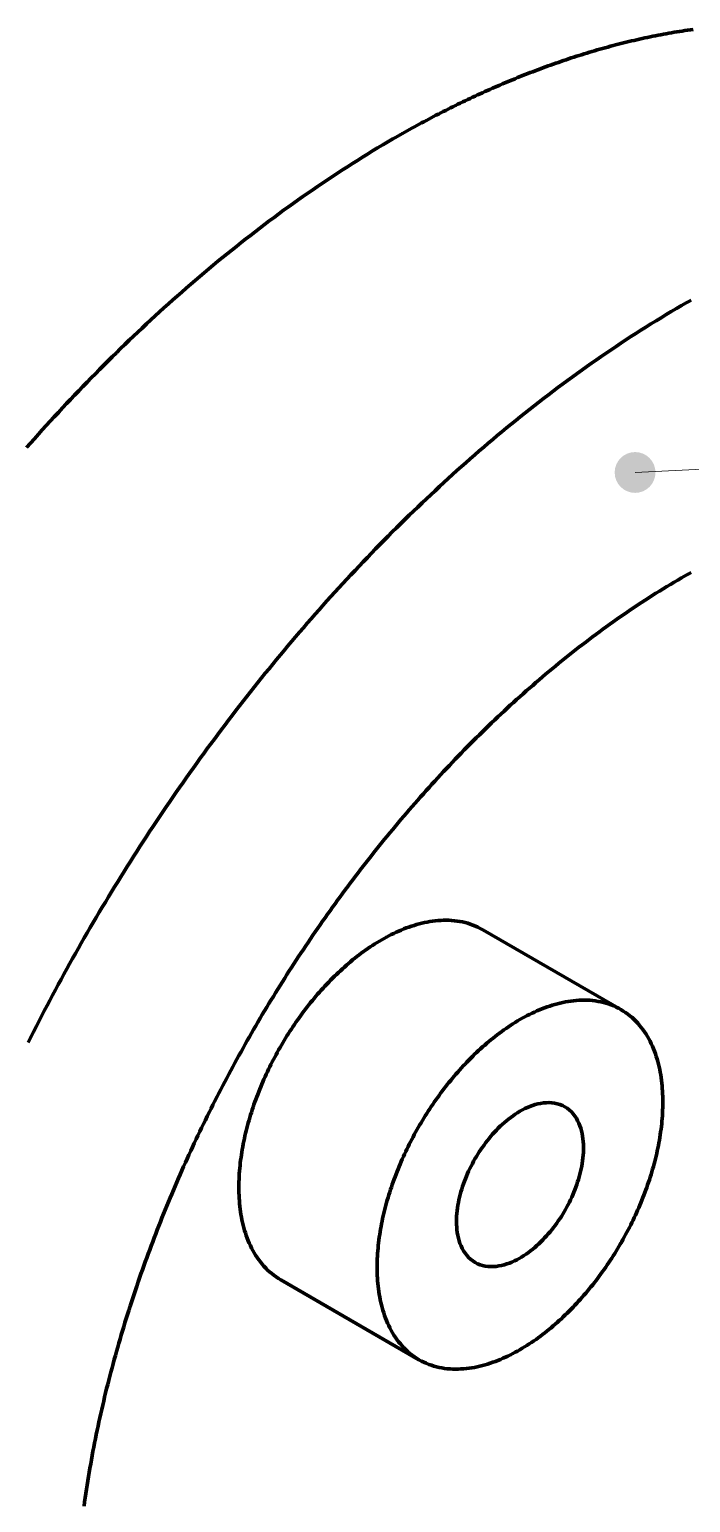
# Model space of a CAD drawing. Header units: millimetres. Extents: x 0 to 841, y 0 to 594.
# Drawn here: x 431.52 to 450.96, y 136.88 to 180.17 of the extents above; entities that cross this region are included whole.
import ezdxf

# ---------------------------------------------------------------- set-up
doc = ezdxf.new("R2010")
doc.units = ezdxf.units.MM
doc.layers.add('01-VISIBLE', color=7, linetype='CONTINUOUS', lineweight=70)
doc.layers.add('08-FINA', color=5, linetype='CONTINUOUS', lineweight=18)

msp = doc.modelspace()

# ---------------------------------------------------------------- hatches: boundary and pattern name
at = {"layer": '08-FINA'}
h = msp.add_hatch(color=7, dxfattribs=at)
h.dxf.hatch_style = 1
edge = h.paths.add_edge_path()
edge.add_arc((449.329, 167.153), 0.6, 0, 360)

# ---------------------------------------------------------------- linework, layer by layer
at = {"layer": '01-VISIBLE'}
for p, q in [((444.849, 153.715), (448.915, 151.367)), ((438.909, 143.427), (442.975, 141.079))]:
    msp.add_line(p, q, dxfattribs=at)
for points in [[(451.034, 180.172), (450.954, 180.161), (450.875, 180.15), (450.796, 180.138), (450.717, 180.126), (450.638, 180.114), (450.558, 180.101), (450.479, 180.088), (450.401, 180.074), (450.322, 180.061), (450.243, 180.047), (450.164, 180.032), (450.085, 180.017), (450.007, 180.002), (449.928, 179.987), (449.85, 179.971), (449.771, 179.955), (449.693, 179.939), (449.615, 179.922), (449.536, 179.905), (449.458, 179.888), (449.38, 179.87), (449.302, 179.852), (449.224, 179.834), (449.146, 179.815), (449.068, 179.796), (448.991, 179.777), (448.913, 179.758), (448.835, 179.738), (448.758, 179.718), (448.68, 179.698), (448.603, 179.677), (448.526, 179.656), (448.448, 179.635), (448.371, 179.613), (448.294, 179.592), (448.217, 179.57), (448.14, 179.547), (448.064, 179.525), (447.987, 179.502), (447.91, 179.479), (447.834, 179.455), (447.757, 179.431), (447.681, 179.407), (447.604, 179.383), (447.528, 179.359), (447.452, 179.334), (447.376, 179.309), (447.3, 179.284), (447.224, 179.258), (447.148, 179.232), (447.073, 179.206), (446.997, 179.18), (446.921, 179.153), (446.846, 179.126), (446.771, 179.099), (446.695, 179.072), (446.62, 179.045), (446.545, 179.017), (446.47, 178.989), (446.395, 178.96), (446.32, 178.932), (446.246, 178.903), (446.171, 178.874), (446.096, 178.845), (446.022, 178.816), (445.948, 178.786), (445.873, 178.756), (445.799, 178.726), (445.725, 178.695), (445.651, 178.665), (445.577, 178.634), (445.503, 178.603), (445.43, 178.572), (445.356, 178.54), (445.282, 178.508), (445.209, 178.477), (445.136, 178.444), (445.062, 178.412), (444.989, 178.38), (444.916, 178.347), (444.843, 178.314), (444.77, 178.281), (444.698, 178.247), (444.625, 178.214), (444.552, 178.18), (444.48, 178.146), (444.407, 178.111), (444.335, 178.077), (444.263, 178.042), (444.191, 178.008), (444.119, 177.973), (444.047, 177.937), (443.975, 177.902), (443.903, 177.866), (443.832, 177.831), (443.76, 177.795), (443.689, 177.758), (443.618, 177.722), (443.546, 177.685), (443.475, 177.649), (443.404, 177.612), (443.333, 177.575), (443.262, 177.537), (443.192, 177.5), (443.121, 177.462), (443.05, 177.424), (442.98, 177.386), (442.91, 177.348), (442.839, 177.31), (442.769, 177.271), (442.699, 177.232), (442.629, 177.193), (442.559, 177.154), (442.489, 177.115), (442.42, 177.076), (442.35, 177.036), (442.281, 176.996), (442.211, 176.956)], [(442.211, 176.956), (442.06, 176.868), (441.91, 176.78), (441.76, 176.691), (441.61, 176.601), (441.461, 176.51), (441.312, 176.418), (441.164, 176.326), (441.016, 176.233), (440.869, 176.139), (440.722, 176.044), (440.575, 175.949), (440.429, 175.853), (440.284, 175.757), (440.139, 175.659), (439.994, 175.561), (439.85, 175.463), (439.706, 175.363), (439.563, 175.263), (439.42, 175.163), (439.278, 175.061), (439.136, 174.959), (438.995, 174.857), (438.854, 174.754), (438.713, 174.65), (438.573, 174.546), (438.434, 174.441), (438.295, 174.335), (438.156, 174.229), (438.018, 174.122), (437.88, 174.015), (437.743, 173.907), (437.606, 173.798), (437.469, 173.689), (437.333, 173.579), (437.198, 173.469), (437.063, 173.359), (436.928, 173.247), (436.794, 173.136), (436.66, 173.023), (436.527, 172.91), (436.394, 172.797), (436.262, 172.683), (436.13, 172.569), (435.998, 172.454), (435.867, 172.338), (435.736, 172.222), (435.606, 172.106), (435.476, 171.989), (435.347, 171.872), (435.218, 171.754), (435.089, 171.636), (434.961, 171.517), (434.834, 171.398), (434.707, 171.278), (434.58, 171.158), (434.454, 171.037), (434.328, 170.916), (434.202, 170.794), (434.077, 170.672), (433.953, 170.55), (433.828, 170.427), (433.705, 170.304), (433.581, 170.18), (433.459, 170.056), (433.336, 169.931), (433.214, 169.806), (433.093, 169.681), (432.971, 169.555), (432.851, 169.429), (432.73, 169.302), (432.611, 169.175), (432.491, 169.048), (432.372, 168.92), (432.253, 168.792), (432.135, 168.663), (432.018, 168.534), (431.9, 168.405), (431.783, 168.275), (431.667, 168.145), (431.551, 168.014), (431.435, 167.883)], [(450.697, 172.057), (450.545, 171.969), (450.395, 171.881), (450.245, 171.792), (450.095, 171.702), (449.946, 171.611), (449.797, 171.519), (449.649, 171.427), (449.501, 171.334), (449.354, 171.24), (449.207, 171.145), (449.061, 171.05), (448.915, 170.954), (448.769, 170.858), (448.624, 170.76), (448.479, 170.662), (448.335, 170.564), (448.192, 170.464), (448.048, 170.364), (447.906, 170.264), (447.763, 170.162), (447.622, 170.06), (447.48, 169.958), (447.339, 169.855), (447.199, 169.751), (447.059, 169.647), (446.919, 169.542), (446.78, 169.436), (446.641, 169.33), (446.503, 169.223), (446.365, 169.116), (446.228, 169.008), (446.091, 168.899), (445.955, 168.79), (445.819, 168.68), (445.683, 168.57), (445.548, 168.46), (445.413, 168.348), (445.279, 168.237), (445.145, 168.124), (445.012, 168.011), (444.879, 167.898), (444.747, 167.784), (444.615, 167.67), (444.483, 167.555), (444.352, 167.439), (444.222, 167.324), (444.091, 167.207), (443.961, 167.09), (443.832, 166.973), (443.703, 166.855), (443.575, 166.737), (443.447, 166.618), (443.319, 166.499), (443.192, 166.379), (443.065, 166.259), (442.939, 166.138), (442.813, 166.017), (442.688, 165.895), (442.562, 165.773), (442.438, 165.651), (442.314, 165.528), (442.19, 165.405), (442.067, 165.281), (441.944, 165.157), (441.821, 165.032), (441.699, 164.907), (441.578, 164.782), (441.457, 164.656), (441.336, 164.53), (441.216, 164.403), (441.096, 164.276), (440.976, 164.149), (440.857, 164.021), (440.739, 163.893), (440.621, 163.764), (440.503, 163.635), (440.385, 163.506), (440.269, 163.376), (440.152, 163.246), (440.036, 163.115), (439.92, 162.984), (439.805, 162.853), (439.69, 162.722), (439.576, 162.589), (439.462, 162.457), (439.349, 162.324), (439.236, 162.191), (439.123, 162.058), (439.011, 161.924), (438.899, 161.79), (438.787, 161.655), (438.676, 161.52), (438.566, 161.385), (438.456, 161.25), (438.346, 161.114), (438.237, 160.978), (438.128, 160.841), (438.019, 160.704), (437.911, 160.567), (437.804, 160.429), (437.696, 160.291), (437.59, 160.153), (437.483, 160.015), (437.377, 159.876), (437.272, 159.737), (437.167, 159.597), (437.062, 159.457), (436.958, 159.317), (436.854, 159.177), (436.75, 159.036), (436.647, 158.895), (436.545, 158.754), (436.443, 158.612), (436.341, 158.47), (436.239, 158.328), (436.139, 158.185), (436.038, 158.042), (435.938, 157.899), (435.838, 157.756), (435.739, 157.612), (435.64, 157.468), (435.542, 157.324), (435.444, 157.179), (435.346, 157.034), (435.249, 156.889), (435.153, 156.743), (435.056, 156.598), (434.961, 156.452), (434.865, 156.305), (434.77, 156.159), (434.676, 156.012), (434.581, 155.865), (434.488, 155.717), (434.394, 155.57), (434.302, 155.422), (434.209, 155.273), (434.117, 155.125), (434.026, 154.976), (433.935, 154.827), (433.844, 154.678), (433.754, 154.528), (433.664, 154.379), (433.574, 154.229), (433.485, 154.078), (433.397, 153.928), (433.309, 153.777), (433.221, 153.626), (433.134, 153.475), (433.047, 153.323), (432.961, 153.171), (432.875, 153.019), (432.789, 152.867), (432.704, 152.714), (432.62, 152.561), (432.535, 152.408), (432.452, 152.255), (432.368, 152.102), (432.286, 151.948), (432.203, 151.794), (432.121, 151.639), (432.04, 151.485), (431.959, 151.33), (431.878, 151.175), (431.798, 151.02), (431.718, 150.865), (431.639, 150.709), (431.56, 150.553), (431.482, 150.397)], [(450.975, 172.216), (450.905, 172.177), (450.835, 172.137), (450.766, 172.097), (450.697, 172.057)], [(450.976, 164.214), (450.906, 164.175), (450.836, 164.135), (450.766, 164.096), (450.697, 164.056)], [(450.697, 164.056), (450.588, 163.992), (450.479, 163.929), (450.371, 163.864), (450.264, 163.8), (450.156, 163.734), (450.049, 163.668), (449.942, 163.602), (449.836, 163.535), (449.73, 163.467), (449.624, 163.399), (449.519, 163.33), (449.414, 163.261), (449.309, 163.192), (449.204, 163.122), (449.1, 163.051), (448.996, 162.98), (448.893, 162.909), (448.79, 162.837), (448.687, 162.764), (448.585, 162.691), (448.483, 162.618), (448.381, 162.544), (448.279, 162.47), (448.178, 162.395), (448.077, 162.32), (447.977, 162.244), (447.877, 162.168), (447.777, 162.092), (447.677, 162.015), (447.578, 161.938), (447.479, 161.86), (447.381, 161.782), (447.282, 161.703), (447.184, 161.624), (447.087, 161.545), (446.99, 161.465), (446.893, 161.385), (446.796, 161.305), (446.7, 161.224), (446.604, 161.143), (446.508, 161.061), (446.413, 160.979), (446.318, 160.897), (446.223, 160.814), (446.129, 160.731), (446.035, 160.647), (445.941, 160.563), (445.847, 160.479), (445.754, 160.395), (445.661, 160.31), (445.569, 160.225), (445.477, 160.139), (445.385, 160.053), (445.293, 159.967), (445.202, 159.881), (445.111, 159.794), (445.02, 159.707), (444.93, 159.619), (444.84, 159.531), (444.75, 159.443), (444.661, 159.355), (444.572, 159.266), (444.483, 159.177), (444.395, 159.087), (444.306, 158.998), (444.219, 158.908), (444.131, 158.817), (444.044, 158.727), (443.957, 158.636), (443.87, 158.545), (443.784, 158.453), (443.698, 158.362), (443.612, 158.27), (443.527, 158.177), (443.442, 158.085), (443.357, 157.992), (443.273, 157.899), (443.188, 157.805), (443.105, 157.711), (443.021, 157.617), (442.938, 157.523), (442.855, 157.429), (442.772, 157.334), (442.69, 157.239), (442.608, 157.143), (442.526, 157.048), (442.445, 156.952), (442.363, 156.856), (442.283, 156.76), (442.202, 156.663), (442.122, 156.566), (442.042, 156.469), (441.962, 156.372), (441.883, 156.274), (441.804, 156.176), (441.725, 156.078), (441.647, 155.98), (441.569, 155.881), (441.491, 155.782), (441.414, 155.683), (441.336, 155.584), (441.259, 155.485), (441.183, 155.385), (441.107, 155.285), (441.031, 155.185), (440.955, 155.084), (440.88, 154.984), (440.804, 154.883), (440.73, 154.782), (440.655, 154.68), (440.581, 154.579), (440.507, 154.477), (440.434, 154.375), (440.36, 154.273), (440.287, 154.17), (440.215, 154.068), (440.142, 153.965), (440.07, 153.862), (439.999, 153.758), (439.927, 153.655), (439.856, 153.551), (439.785, 153.447), (439.715, 153.343), (439.644, 153.239), (439.575, 153.134), (439.505, 153.03), (439.436, 152.925), (439.367, 152.819), (439.298, 152.714), (439.23, 152.609), (439.161, 152.503), (439.094, 152.397), (439.026, 152.291), (438.959, 152.184), (438.892, 152.078), (438.826, 151.971), (438.759, 151.864), (438.693, 151.757), (438.628, 151.65), (438.563, 151.543), (438.498, 151.435), (438.433, 151.327), (438.369, 151.219), (438.304, 151.111), (438.241, 151.002), (438.177, 150.894), (438.114, 150.785), (438.051, 150.676), (437.989, 150.567), (437.927, 150.458), (437.865, 150.348), (437.803, 150.238), (437.742, 150.129), (437.681, 150.019), (437.62, 149.908), (437.56, 149.798), (437.5, 149.687), (437.441, 149.577), (437.381, 149.466), (437.322, 149.355), (437.264, 149.244), (437.205, 149.132), (437.147, 149.021), (437.089, 148.909), (437.032, 148.797), (436.975, 148.685), (436.918, 148.573), (436.862, 148.46), (436.806, 148.348), (436.75, 148.235), (436.695, 148.122), (436.64, 148.009), (436.585, 147.896), (436.53, 147.782), (436.476, 147.669), (436.422, 147.555), (436.369, 147.441), (436.316, 147.327), (436.263, 147.213), (436.211, 147.099), (436.159, 146.984), (436.107, 146.87), (436.056, 146.755), (436.004, 146.64), (435.954, 146.525), (435.903, 146.41), (435.853, 146.294), (435.804, 146.179), (435.754, 146.063), (435.705, 145.947), (435.657, 145.831), (435.608, 145.715), (435.561, 145.599), (435.513, 145.483), (435.466, 145.366), (435.419, 145.249), (435.372, 145.133), (435.326, 145.016), (435.28, 144.898), (435.235, 144.781), (435.19, 144.664), (435.145, 144.546), (435.101, 144.429), (435.057, 144.311), (435.013, 144.193), (434.97, 144.075), (434.927, 143.956), (434.885, 143.838), (434.843, 143.72), (434.801, 143.601), (434.759, 143.482), (434.718, 143.363), (434.678, 143.244), (434.638, 143.125), (434.598, 143.006), (434.558, 142.886), (434.519, 142.767), (434.481, 142.647), (434.442, 142.527), (434.404, 142.407), (434.367, 142.287), (434.33, 142.167), (434.293, 142.047), (434.257, 141.927), (434.221, 141.806), (434.186, 141.685), (434.151, 141.565), (434.116, 141.444), (434.082, 141.323), (434.048, 141.202), (434.014, 141.08), (433.981, 140.959), (433.949, 140.838), (433.917, 140.716), (433.885, 140.594), (433.854, 140.472), (433.823, 140.351), (433.792, 140.229), (433.762, 140.106), (433.733, 139.984), (433.704, 139.862), (433.675, 139.739), (433.647, 139.617), (433.619, 139.494), (433.592, 139.371), (433.565, 139.249), (433.538, 139.126), (433.512, 139.003), (433.487, 138.879), (433.462, 138.756), (433.437, 138.633), (433.413, 138.509), (433.39, 138.386), (433.367, 138.262), (433.344, 138.139), (433.322, 138.015), (433.3, 137.891), (433.279, 137.767), (433.258, 137.643), (433.238, 137.519), (433.218, 137.395), (433.199, 137.27), (433.181, 137.146), (433.162, 137.021), (433.145, 136.897), (433.128, 136.772)], [(444.849, 153.715), (444.779, 153.754), (444.707, 153.789), (444.634, 153.822), (444.56, 153.852), (444.484, 153.879), (444.408, 153.903), (444.33, 153.924), (444.252, 153.942), (444.174, 153.958), (444.094, 153.97), (444.015, 153.98), (443.935, 153.987), (443.855, 153.991), (443.775, 153.993), (443.695, 153.992), (443.615, 153.989), (443.535, 153.984), (443.455, 153.976), (443.375, 153.966), (443.296, 153.955), (443.217, 153.941), (443.139, 153.925), (443.061, 153.907), (442.983, 153.888), (442.906, 153.866), (442.829, 153.843), (442.752, 153.819), (442.677, 153.793), (442.601, 153.766), (442.527, 153.737), (442.452, 153.706), (442.379, 153.675), (442.306, 153.642), (442.233, 153.608), (442.161, 153.573), (442.09, 153.536), (442.019, 153.499), (441.949, 153.46), (441.879, 153.421)], [(441.879, 153.421), (441.81, 153.38), (441.741, 153.339), (441.673, 153.296), (441.606, 153.253), (441.539, 153.209), (441.473, 153.164), (441.407, 153.118), (441.342, 153.071), (441.278, 153.024), (441.214, 152.975), (441.15, 152.926), (441.087, 152.877), (441.025, 152.826), (440.963, 152.775), (440.902, 152.724), (440.841, 152.671), (440.781, 152.618), (440.722, 152.565), (440.663, 152.511), (440.604, 152.456), (440.546, 152.401), (440.489, 152.345), (440.432, 152.288), (440.375, 152.231), (440.32, 152.174), (440.264, 152.116), (440.21, 152.057), (440.155, 151.998), (440.102, 151.939), (440.048, 151.879), (439.996, 151.819), (439.944, 151.758), (439.892, 151.697), (439.841, 151.635), (439.79, 151.573), (439.74, 151.51), (439.691, 151.447), (439.642, 151.384), (439.593, 151.32), (439.545, 151.256), (439.498, 151.191), (439.451, 151.126), (439.404, 151.061), (439.359, 150.995), (439.313, 150.929), (439.268, 150.863), (439.224, 150.796), (439.18, 150.729), (439.137, 150.662), (439.094, 150.594), (439.052, 150.526), (439.01, 150.457), (438.969, 150.389), (438.929, 150.32), (438.889, 150.25), (438.849, 150.181), (438.81, 150.111), (438.772, 150.04), (438.734, 149.97), (438.697, 149.899), (438.66, 149.828), (438.624, 149.756), (438.588, 149.684), (438.553, 149.612), (438.518, 149.54), (438.484, 149.467), (438.451, 149.395), (438.418, 149.321), (438.386, 149.248), (438.355, 149.174), (438.324, 149.101), (438.293, 149.026), (438.264, 148.952), (438.234, 148.877), (438.206, 148.803), (438.178, 148.727), (438.151, 148.652), (438.124, 148.577), (438.098, 148.501), (438.073, 148.425), (438.048, 148.348), (438.024, 148.272), (438.001, 148.195), (437.979, 148.118), (437.957, 148.041), (437.936, 147.964), (437.915, 147.887), (437.895, 147.809), (437.877, 147.731), (437.858, 147.653), (437.841, 147.575), (437.824, 147.497), (437.809, 147.418), (437.794, 147.339), (437.78, 147.26), (437.766, 147.181), (437.754, 147.102), (437.742, 147.023), (437.732, 146.944), (437.722, 146.864), (437.713, 146.784), (437.705, 146.705), (437.698, 146.625), (437.692, 146.545), (437.687, 146.465), (437.684, 146.385), (437.681, 146.305), (437.679, 146.225), (437.679, 146.145), (437.679, 146.065), (437.681, 145.984), (437.684, 145.904), (437.688, 145.824), (437.694, 145.744), (437.7, 145.665), (437.709, 145.585), (437.718, 145.505), (437.729, 145.426), (437.741, 145.347), (437.755, 145.268), (437.771, 145.189), (437.788, 145.111), (437.806, 145.033), (437.827, 144.956), (437.848, 144.879), (437.872, 144.802), (437.898, 144.726), (437.925, 144.651), (437.955, 144.576), (437.986, 144.503), (438.019, 144.43), (438.054, 144.358), (438.092, 144.287), (438.131, 144.217), (438.173, 144.149), (438.217, 144.082), (438.263, 144.016), (438.311, 143.952), (438.361, 143.89), (438.414, 143.829), (438.468, 143.771), (438.525, 143.714), (438.584, 143.66), (438.645, 143.608), (438.709, 143.559), (438.774, 143.512), (438.84, 143.468), (438.909, 143.427)], [(448.915, 151.367), (448.845, 151.406), (448.773, 151.442), (448.7, 151.475), (448.625, 151.505), (448.55, 151.532), (448.474, 151.556), (448.396, 151.577), (448.318, 151.595), (448.24, 151.61), (448.16, 151.623), (448.081, 151.633), (448.001, 151.64), (447.921, 151.644), (447.841, 151.646), (447.761, 151.645), (447.681, 151.642), (447.601, 151.636), (447.521, 151.629), (447.441, 151.619), (447.362, 151.607), (447.283, 151.593), (447.205, 151.577), (447.126, 151.56), (447.049, 151.54), (446.971, 151.519), (446.895, 151.496), (446.818, 151.472), (446.742, 151.446), (446.667, 151.418), (446.592, 151.389), (446.518, 151.359), (446.445, 151.327), (446.371, 151.295), (446.299, 151.26), (446.227, 151.225), (446.156, 151.189), (446.085, 151.151), (446.014, 151.113), (445.945, 151.073)], [(442.975, 141.079), (443.045, 141.04), (443.117, 141.005), (443.19, 140.972), (443.264, 140.942), (443.339, 140.915), (443.416, 140.891), (443.493, 140.87), (443.571, 140.852), (443.65, 140.836), (443.729, 140.824), (443.808, 140.814), (443.888, 140.807), (443.968, 140.803), (444.048, 140.801), (444.129, 140.802), (444.209, 140.805), (444.289, 140.81), (444.368, 140.818), (444.448, 140.828), (444.527, 140.839), (444.606, 140.853), (444.684, 140.869), (444.763, 140.887), (444.84, 140.906), (444.918, 140.928), (444.994, 140.95), (445.071, 140.975), (445.146, 141.001), (445.222, 141.028), (445.296, 141.057), (445.371, 141.087), (445.444, 141.119), (445.517, 141.152), (445.59, 141.186), (445.662, 141.221), (445.733, 141.257), (445.804, 141.295), (445.874, 141.333), (445.944, 141.373), (446.013, 141.413), (446.082, 141.455), (446.15, 141.497), (446.217, 141.541), (446.284, 141.585), (446.35, 141.63), (446.416, 141.676), (446.481, 141.723), (446.545, 141.77), (446.609, 141.818), (446.673, 141.867), (446.736, 141.917), (446.798, 141.967), (446.86, 142.018), (446.921, 142.07), (446.982, 142.122), (447.042, 142.175), (447.102, 142.229), (447.161, 142.283), (447.219, 142.338), (447.277, 142.393), (447.334, 142.449), (447.391, 142.505), (447.448, 142.562), (447.504, 142.62), (447.559, 142.678), (447.614, 142.736), (447.668, 142.795), (447.722, 142.854), (447.775, 142.914), (447.827, 142.975), (447.88, 143.036), (447.931, 143.097), (447.982, 143.159), (448.033, 143.221), (448.083, 143.283), (448.133, 143.346), (448.182, 143.41), (448.23, 143.473), (448.278, 143.538), (448.325, 143.602), (448.372, 143.667), (448.419, 143.732), (448.465, 143.798), (448.51, 143.864), (448.555, 143.93), (448.599, 143.997), (448.643, 144.064), (448.686, 144.132), (448.729, 144.2), (448.771, 144.268), (448.813, 144.336), (448.854, 144.405), (448.895, 144.474), (448.935, 144.543), (448.974, 144.613), (449.013, 144.683), (449.052, 144.753), (449.09, 144.824), (449.127, 144.895), (449.164, 144.966), (449.2, 145.037), (449.235, 145.109), (449.271, 145.181), (449.305, 145.254), (449.339, 145.326), (449.372, 145.399), (449.405, 145.472), (449.437, 145.545), (449.469, 145.619), (449.5, 145.693), (449.53, 145.767), (449.56, 145.842), (449.589, 145.916), (449.618, 145.991), (449.646, 146.066), (449.673, 146.141), (449.699, 146.217), (449.725, 146.293), (449.751, 146.369), (449.775, 146.445), (449.799, 146.522), (449.822, 146.598), (449.845, 146.675), (449.867, 146.752), (449.888, 146.83), (449.908, 146.907), (449.928, 146.985), (449.947, 147.063), (449.965, 147.141), (449.983, 147.219), (449.999, 147.297), (450.015, 147.376), (450.03, 147.454), (450.044, 147.533), (450.057, 147.612), (450.07, 147.691), (450.081, 147.771), (450.092, 147.85), (450.102, 147.93), (450.111, 148.009), (450.118, 148.089), (450.125, 148.169), (450.131, 148.249), (450.136, 148.329), (450.14, 148.409), (450.143, 148.489), (450.144, 148.569), (450.145, 148.649), (450.144, 148.729), (450.143, 148.809), (450.14, 148.889), (450.135, 148.969), (450.13, 149.049), (450.123, 149.129), (450.115, 149.209), (450.106, 149.288), (450.095, 149.368), (450.082, 149.447), (450.068, 149.526), (450.053, 149.604), (450.036, 149.683), (450.017, 149.761), (449.997, 149.838), (449.975, 149.915), (449.951, 149.992), (449.926, 150.068), (449.898, 150.143), (449.869, 150.218), (449.838, 150.291), (449.805, 150.364), (449.769, 150.436), (449.732, 150.507), (449.693, 150.577), (449.651, 150.645), (449.607, 150.712), (449.561, 150.778), (449.513, 150.842), (449.463, 150.904), (449.41, 150.965), (449.355, 151.023), (449.298, 151.08), (449.239, 151.134), (449.178, 151.186), (449.115, 151.235), (449.05, 151.282), (448.983, 151.326), (448.915, 151.367)], [(445.945, 151.073), (445.876, 151.033), (445.807, 150.991), (445.739, 150.949), (445.672, 150.905), (445.605, 150.861), (445.539, 150.816), (445.473, 150.77), (445.408, 150.724), (445.343, 150.676), (445.279, 150.628), (445.216, 150.579), (445.153, 150.529), (445.091, 150.479), (445.029, 150.428), (444.968, 150.376), (444.907, 150.324), (444.847, 150.271), (444.787, 150.217), (444.728, 150.163), (444.67, 150.108), (444.612, 150.053), (444.555, 149.997), (444.498, 149.941), (444.441, 149.884), (444.386, 149.826), (444.33, 149.768), (444.275, 149.71), (444.221, 149.651), (444.167, 149.592), (444.114, 149.532), (444.062, 149.471), (444.01, 149.41), (443.958, 149.349), (443.907, 149.287), (443.856, 149.225), (443.806, 149.163), (443.757, 149.1), (443.708, 149.036), (443.659, 148.973), (443.611, 148.909), (443.564, 148.844), (443.517, 148.779), (443.47, 148.714), (443.424, 148.648), (443.379, 148.582), (443.334, 148.516), (443.29, 148.449), (443.246, 148.382), (443.203, 148.314), (443.16, 148.247), (443.118, 148.178), (443.076, 148.11), (443.035, 148.041), (442.995, 147.972), (442.955, 147.903), (442.915, 147.833), (442.876, 147.763), (442.838, 147.693), (442.8, 147.622), (442.762, 147.551), (442.726, 147.48), (442.689, 147.409), (442.654, 147.337), (442.619, 147.265), (442.584, 147.193), (442.55, 147.12), (442.517, 147.047), (442.484, 146.974), (442.452, 146.901), (442.42, 146.827), (442.39, 146.753), (442.359, 146.679), (442.329, 146.605), (442.3, 146.53), (442.272, 146.455), (442.244, 146.38), (442.217, 146.305), (442.19, 146.229), (442.164, 146.153), (442.139, 146.077), (442.114, 146.001), (442.09, 145.925), (442.067, 145.848), (442.044, 145.771), (442.023, 145.694), (442.001, 145.617), (441.981, 145.539), (441.961, 145.462), (441.942, 145.384), (441.924, 145.306), (441.907, 145.227), (441.89, 145.149), (441.875, 145.071), (441.86, 144.992), (441.845, 144.913), (441.832, 144.834), (441.82, 144.755), (441.808, 144.676), (441.797, 144.596), (441.788, 144.517), (441.779, 144.437), (441.771, 144.357), (441.764, 144.277), (441.758, 144.198), (441.753, 144.118), (441.75, 144.038), (441.747, 143.957), (441.745, 143.877), (441.745, 143.797), (441.745, 143.717), (441.747, 143.637), (441.75, 143.557), (441.754, 143.477), (441.76, 143.397), (441.766, 143.317), (441.774, 143.238), (441.784, 143.158), (441.795, 143.079), (441.807, 142.999), (441.821, 142.921), (441.837, 142.842), (441.853, 142.764), (441.872, 142.686), (441.892, 142.608), (441.914, 142.531), (441.938, 142.455), (441.964, 142.379), (441.991, 142.303), (442.02, 142.229), (442.052, 142.155), (442.085, 142.082), (442.12, 142.01), (442.158, 141.939), (442.197, 141.87), (442.239, 141.801), (442.282, 141.734), (442.328, 141.669), (442.377, 141.605), (442.427, 141.542), (442.48, 141.482), (442.534, 141.423), (442.591, 141.367), (442.65, 141.313), (442.711, 141.261), (442.774, 141.212), (442.839, 141.165), (442.906, 141.121), (442.975, 141.079)], [(444.625, 143.937), (444.696, 143.9), (444.77, 143.87), (444.847, 143.846), (444.925, 143.829), (445.005, 143.818), (445.085, 143.814), (445.165, 143.815), (445.245, 143.821), (445.324, 143.832), (445.403, 143.848), (445.481, 143.867), (445.557, 143.891), (445.633, 143.918), (445.707, 143.948), (445.78, 143.981), (445.852, 144.017), (445.923, 144.055), (445.992, 144.096), (446.06, 144.138), (446.127, 144.183), (446.192, 144.23), (446.256, 144.278), (446.319, 144.328), (446.381, 144.379), (446.441, 144.432), (446.5, 144.486), (446.558, 144.542), (446.615, 144.598), (446.67, 144.656), (446.725, 144.715), (446.778, 144.775), (446.83, 144.836), (446.881, 144.899), (446.93, 144.962), (446.979, 145.025), (447.026, 145.09), (447.072, 145.156), (447.117, 145.222), (447.161, 145.29), (447.203, 145.358), (447.245, 145.427), (447.285, 145.496), (447.324, 145.566), (447.361, 145.637), (447.398, 145.709), (447.433, 145.781), (447.467, 145.853), (447.499, 145.927), (447.53, 146.001), (447.56, 146.075), (447.588, 146.15), (447.615, 146.226), (447.641, 146.302), (447.665, 146.378), (447.687, 146.455), (447.708, 146.533), (447.727, 146.611), (447.744, 146.689), (447.76, 146.768), (447.774, 146.847), (447.785, 146.926), (447.795, 147.006), (447.803, 147.086), (447.808, 147.166), (447.811, 147.246), (447.811, 147.326), (447.809, 147.406), (447.804, 147.487), (447.796, 147.566), (447.785, 147.646), (447.771, 147.725), (447.753, 147.803), (447.731, 147.88), (447.705, 147.956), (447.675, 148.031), (447.641, 148.103), (447.602, 148.173), (447.558, 148.24), (447.509, 148.303), (447.455, 148.363), (447.396, 148.417), (447.332, 148.466), (447.265, 148.51)], [(447.265, 148.51), (447.192, 148.547), (447.116, 148.578), (447.038, 148.602), (446.958, 148.619), (446.877, 148.629), (446.796, 148.633), (446.714, 148.631), (446.633, 148.624), (446.552, 148.612), (446.472, 148.595), (446.393, 148.575), (446.315, 148.55), (446.238, 148.522), (446.163, 148.49), (446.089, 148.456), (446.016, 148.418), (445.945, 148.379)], [(445.945, 148.379), (445.875, 148.337), (445.807, 148.293), (445.74, 148.248), (445.674, 148.2), (445.61, 148.151), (445.547, 148.1), (445.485, 148.047), (445.425, 147.993), (445.365, 147.938), (445.307, 147.881), (445.251, 147.824), (445.195, 147.764), (445.141, 147.704), (445.087, 147.643), (445.036, 147.581), (444.985, 147.518), (444.935, 147.454), (444.887, 147.388), (444.84, 147.323), (444.794, 147.256), (444.749, 147.188), (444.705, 147.12), (444.663, 147.051), (444.622, 146.981), (444.582, 146.91), (444.544, 146.839), (444.506, 146.767), (444.47, 146.694), (444.436, 146.621), (444.402, 146.547), (444.37, 146.472), (444.34, 146.397), (444.311, 146.322), (444.283, 146.246), (444.257, 146.169), (444.232, 146.092), (444.209, 146.014), (444.187, 145.936), (444.168, 145.857), (444.15, 145.778), (444.133, 145.699), (444.119, 145.619), (444.107, 145.539), (444.096, 145.458), (444.088, 145.378), (444.082, 145.297), (444.079, 145.216), (444.078, 145.135), (444.08, 145.054), (444.084, 144.973), (444.092, 144.892), (444.102, 144.812), (444.117, 144.732), (444.134, 144.653), (444.156, 144.574), (444.181, 144.498), (444.211, 144.422), (444.246, 144.349), (444.285, 144.278), (444.33, 144.21), (444.379, 144.146), (444.433, 144.086), (444.493, 144.03), (444.556, 143.981), (444.625, 143.937)]]:
    msp.add_lwpolyline(points, dxfattribs=at)
at = {"layer": '08-FINA'}
msp.add_line((616.506, 175.737), (449.329, 167.153), dxfattribs=at)

doc.saveas('drawing.dxf')
